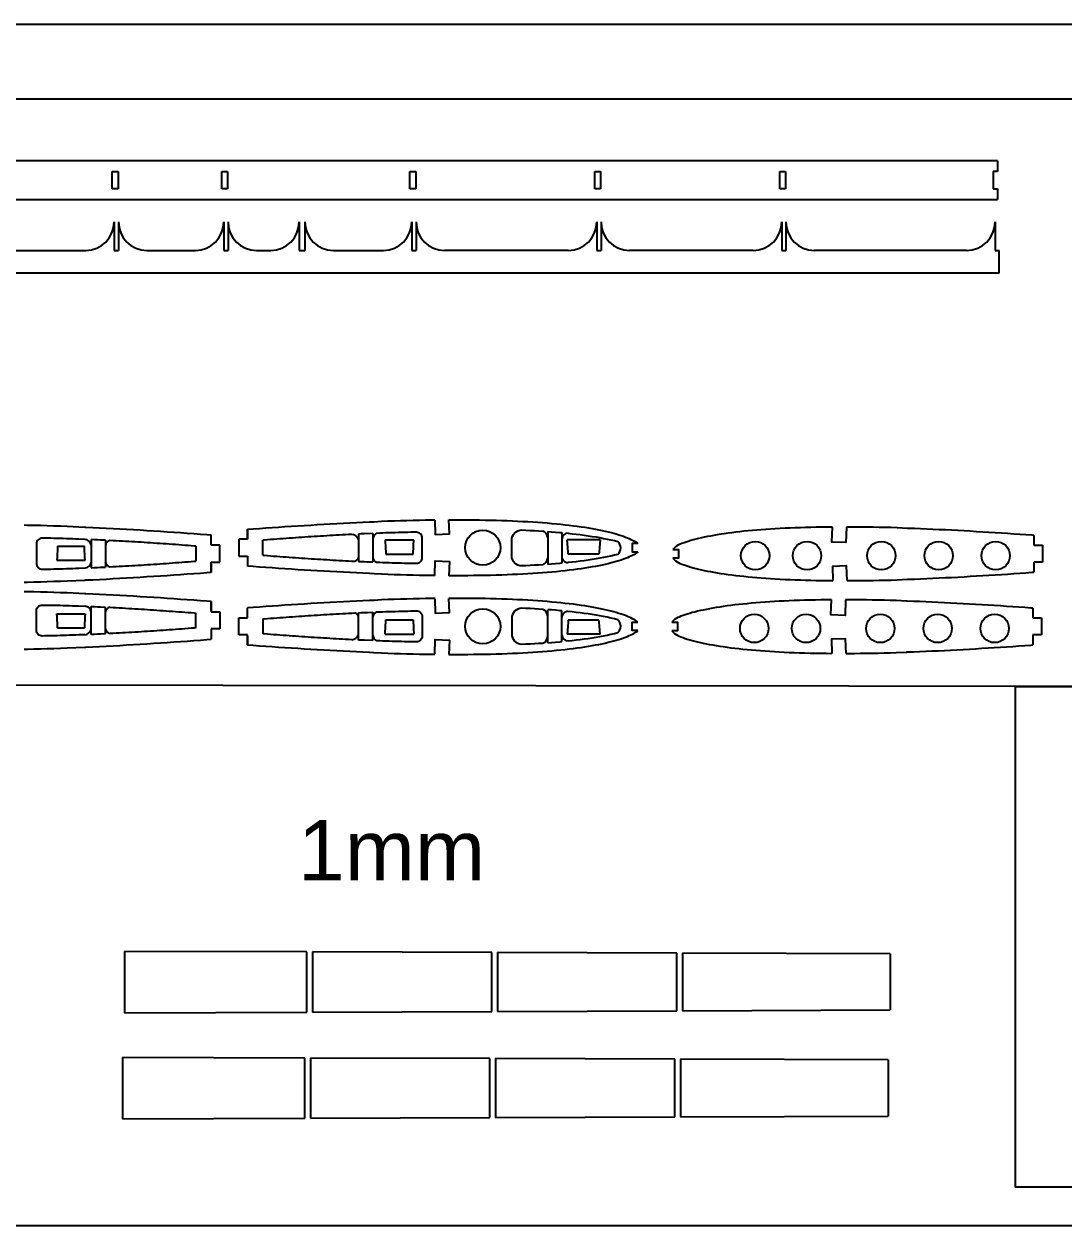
# Model space of a CAD drawing. Header units: inches. Extents: x 15 to 1600, y -1 to 421.
# Drawn here: x 631.9 to 997.5, y -1.2 to 421.4 of the extents above; entities that cross this region are included whole.
import ezdxf

# ---------------------------------------------------------------- set-up
doc = ezdxf.new("R2010")
doc.units = ezdxf.units.IN
doc.header["$MEASUREMENT"] = 0
doc.layers.add('7', color=7, linetype='Continuous')
doc.layers.add('LAYER01', color=7, linetype='Continuous')
doc.styles.get("Standard").update_dxf_attribs({"font": 'arial.ttf'})

msp = doc.modelspace()

# ---------------------------------------------------------------- linework, layer by layer
for p, q in [((974.08, 373.28), (391.75, 373.28)), ((974.08, 373.28), (974.08, 369.48)), ((662.95, 366.48), (662.95, 369.48)), ((662.95, 369.48), (664.95, 369.48)), ((664.95, 369.48), (664.95, 363.48)), ((701.48, 366.48), (701.48, 369.48)), ((701.48, 369.48), (703.48, 369.48)), ((703.48, 369.48), (703.48, 363.48)), ((767.58, 366.48), (767.58, 369.48)), ((767.58, 369.48), (769.58, 369.48)), ((769.58, 369.48), (769.58, 363.48)), ((832.58, 366.48), (832.58, 369.48)), ((832.58, 369.48), (834.58, 369.48)), ((834.58, 369.48), (834.58, 363.48)), ((897.58, 366.48), (897.58, 369.48)), ((897.58, 369.48), (899.58, 369.48)), ((899.58, 369.48), (899.58, 363.48)), ((974.08, 369.48), (972.58, 369.48)), ((972.58, 369.48), (972.58, 363.48)), ((662.95, 363.48), (662.95, 366.48)), ((664.95, 363.48), (662.95, 363.48)), ((701.48, 363.48), (701.48, 366.48)), ((703.48, 363.48), (701.48, 363.48)), ((767.58, 363.48), (767.58, 366.48)), ((769.58, 363.48), (767.58, 363.48)), ((832.58, 363.48), (832.58, 366.48)), ((834.58, 363.48), (832.58, 363.48)), ((897.58, 363.48), (897.58, 366.48)), ((899.58, 363.48), (897.58, 363.48)), ((972.58, 363.48), (974.08, 363.48)), ((974.08, 363.48), (974.08, 359.68)), ((391.75, 359.68), (974.08, 359.68)), ((663.61, 351.79), (663.61, 341.79)), ((665.11, 351.79), (665.11, 341.79)), ((702.14, 351.79), (702.14, 341.79)), ((703.64, 351.79), (703.64, 341.79)), ((728.64, 351.79), (728.64, 341.79)), ((730.64, 351.79), (730.64, 341.79)), ((768.23, 351.79), (768.23, 341.79)), ((769.73, 351.79), (769.73, 341.79)), ((833.23, 351.79), (833.23, 341.79)), ((834.73, 351.79), (834.73, 341.79)), ((898.23, 351.79), (898.23, 341.79)), ((899.73, 351.79), (899.73, 341.79)), ((973.23, 351.79), (973.23, 341.79)), ((608.91, 341.79), (653.61, 341.79)), ((663.61, 341.79), (665.11, 341.79)), ((675.11, 341.79), (692.14, 341.79)), ((702.14, 341.79), (703.64, 341.79)), ((713.64, 341.79), (718.64, 341.79)), ((728.64, 341.79), (730.64, 341.79)), ((740.64, 341.79), (758.23, 341.79)), ((768.23, 341.79), (769.73, 341.79)), ((823.23, 341.79), (779.73, 341.79)), ((833.23, 341.79), (834.73, 341.79)), ((888.23, 341.79), (844.73, 341.79)), ((898.23, 341.79), (899.73, 341.79)), ((963.23, 341.79), (909.73, 341.79)), ((973.23, 341.79), (974.73, 341.79)), ((974.73, 333.79), (974.73, 341.79)), ((710.43, 240.71), (710.43, 243.71)), ((697.71, 231.5), (697.71, 228.5)), ((697.71, 215.3), (697.71, 218.3)), ((710.43, 206.09), (710.43, 203.09))]:
    msp.add_line(p, q)
at = {"color": 7}
msp.add_line((974.73, 333.79), (392.41, 333.79), dxfattribs=at)
at = {"color": 9}
for p, q in [((697.71, 238.14), (697.71, 241.76)), ((710.43, 243.71), (710.43, 240.23)), ((986.89, 241.54), (986.89, 238.12)), ((692.33, 237.77), (692.33, 232.52)), ((700.71, 238.14), (697.71, 238.14)), ((700.71, 232.14), (700.71, 238.14)), ((710.43, 240.23), (707.43, 240.23)), ((707.43, 240.23), (707.43, 234.23)), ((715.81, 234.6), (715.81, 239.87)), ((986.89, 238.12), (989.89, 238.12)), ((989.89, 238.12), (989.89, 232.12)), ((707.43, 234.23), (710.43, 234.23)), ((710.43, 234.23), (710.45, 230.75)), ((697.71, 228.5), (697.71, 232.14)), ((697.71, 232.14), (700.71, 232.14)), ((989.89, 232.12), (986.89, 232.12)), ((986.89, 232.12), (986.89, 228.64)), ((697.71, 218.3), (697.71, 214.66)), ((710.43, 212.57), (710.45, 216.05)), ((986.55, 215.96), (986.55, 212.55)), ((692.33, 209.03), (692.33, 214.28)), ((697.71, 214.66), (700.71, 214.66)), ((700.71, 214.66), (700.71, 208.66)), ((707.43, 206.57), (707.43, 212.57)), ((707.43, 212.57), (710.43, 212.57)), ((715.81, 212.2), (715.81, 206.93)), ((986.55, 212.55), (989.55, 212.55)), ((989.55, 212.55), (989.55, 206.55)), ((700.71, 208.66), (697.71, 208.66)), ((697.71, 208.66), (697.71, 205.04)), ((710.43, 206.57), (707.43, 206.57)), ((710.43, 203.09), (710.43, 206.57)), ((989.55, 206.55), (986.55, 206.55)), ((986.55, 206.55), (986.55, 203.06))]:
    msp.add_line(p, q, dxfattribs=at)
at = {"color": 3}
msp.add_lwpolyline([(15.17, 421.37), (1585.58, 421.37), (1585.58, -1.24), (15.17, -1.24)], close=True, dxfattribs=at)
for centre, radius in [((793.18, 237.23), 6.17), ((888.93, 234.44), 5), ((907.15, 234.44), 5), ((933.24, 234.44), 5), ((953.41, 234.44), 5), ((973.45, 234.44), 5), ((793.18, 209.57), 6.17), ((888.59, 208.86), 5), ((906.81, 208.86), 5), ((932.9, 208.86), 5), ((953.07, 208.86), 5), ((973.11, 208.86), 5)]:
    msp.add_circle(centre, radius)
for centre, radius, start, end in [((653.61, 351.79), 10, 270, 0), ((675.11, 351.79), 10, 180, 270), ((692.14, 351.79), 10, 270, 0), ((713.64, 351.79), 10, 180, 270), ((718.64, 351.79), 10, 270, 0), ((740.64, 351.79), 10, 180, 270), ((758.23, 351.79), 10, 270, 0), ((779.73, 351.79), 10, 180, 270), ((823.23, 351.79), 10, 270, 0), ((844.73, 351.79), 10, 180, 270), ((888.23, 351.79), 10, 270, 0), ((909.73, 351.79), 10, 180, 270), ((963.23, 351.79), 10, 270, 0), ((838.71, 237.16), 2.96, 309.9525, 50.0475), ((838.71, 209.64), 2.96, 309.9525, 50.0475)]:
    msp.add_arc(centre, radius, start, end)
at = {"layer": '7', "linetype": 'Continuous'}
for points in [[(631.97, 245.25), (633.12, 245.22), (635.41, 245.17), (637.75, 245.11), (640.08, 245.04), (642.41, 244.96), (644.77, 244.88), (647.13, 244.79), (653.28, 244.51)], [(710.43, 243.71), (712.46, 243.86), (714.66, 244.02), (716.89, 244.18), (719.13, 244.34), (721.37, 244.49), (723.63, 244.65), (725.89, 244.8), (728.15, 244.94), (730.44, 245.09), (732.72, 245.22), (735, 245.36), (737.29, 245.49), (739.58, 245.62), (741.87, 245.75), (744.16, 245.87), (746.45, 245.99), (748.74, 246.1), (751.02, 246.2), (753.3, 246.3), (754.89, 246.37)], [(754.89, 246.37), (757.52, 246.57), (759.78, 246.65), (762.02, 246.72), (764.26, 246.79), (766.49, 246.85), (768.69, 246.9), (770.89, 246.95), (773.09, 246.99), (775.25, 247.02), (776.33, 247.03)], [(776.3, 246.88), (776.49, 241.88), (781.49, 242.08), (781.29, 247.07)], [(781.29, 247.07), (781.66, 247.07), (783.77, 247.08), (785.87, 247.07), (787.91, 247.06), (789.95, 247.04), (792, 247.02), (793.97, 246.98), (795.94, 246.94), (797.91, 246.89), (799.81, 246.83), (801.7, 246.76), (803.6, 246.69), (805.41, 246.6), (807.22, 246.51), (809.03, 246.41), (810.75, 246.31), (812.47, 246.19), (814.18, 246.06), (815.81, 245.94), (817.42, 245.8), (819.04, 245.64), (820.56, 245.49), (822.08, 245.33), (823.59, 245.16), (825, 244.98), (826.4, 244.8), (827.8, 244.6), (829.09, 244.41), (830.38, 244.2), (831.67, 243.98), (832.84, 243.77), (834, 243.54), (835.17, 243.31), (836.21, 243.08), (837.25, 242.83), (838.29, 242.58), (839.2, 242.34), (840.11, 242.08), (841.02, 241.81), (841.8, 241.56), (842.58, 241.29), (843.35, 241), (843.99, 240.74), (844.63, 240.47), (845.26, 240.18), (845.77, 239.93), (846.27, 239.67), (846.76, 239.38), (847.14, 239.13), (847.5, 238.87), (847.67, 238.73)], [(653.28, 244.51), (653.67, 244.5), (656.05, 244.39), (658.43, 244.27), (660.82, 244.15), (663.21, 244.02), (665.6, 243.89), (667.99, 243.75), (670.38, 243.61), (672.76, 243.47), (675.14, 243.33), (677.52, 243.18), (679.88, 243.03), (682.24, 242.87), (684.6, 242.71), (686.93, 242.55), (689.26, 242.38), (691.59, 242.22), (693.89, 242.05), (696.18, 241.88), (697.71, 241.76)], [(747.11, 241.9), (747.11, 241.9), (746.01, 241.85), (744.92, 241.79), (743.82, 241.73), (742.73, 241.67), (741.63, 241.61), (740.54, 241.55), (739.44, 241.48), (738.34, 241.42), (737.24, 241.35), (736.15, 241.29), (735.05, 241.22), (733.95, 241.15), (732.85, 241.08), (731.76, 241.01), (730.66, 240.93), (729.56, 240.86), (728.46, 240.78), (727.36, 240.71), (726.26, 240.63), (725.16, 240.55), (724.06, 240.47), (722.96, 240.39), (721.86, 240.31), (720.77, 240.23), (719.66, 240.15), (718.56, 240.07), (717.46, 239.98), (716.37, 239.9), (715.81, 239.85)], [(754.49, 242.24), (751.49, 242.11), (750.4, 242.06), (749.49, 242.02)], [(806.88, 243.47), (808.28, 243.41), (809.79, 243.34), (811.3, 243.25), (812.81, 243.16), (814.31, 243.07)], [(815.99, 242.95), (817.29, 242.85), (818.76, 242.73), (820.23, 242.61), (820.97, 242.54)], [(823.15, 242.32), (824.6, 242.17), (826.04, 242), (827.45, 241.83), (828.86, 241.64), (830.26, 241.44), (831.64, 241.23), (832.99, 241.02), (834.33, 240.78), (835.65, 240.53), (836.94, 240.27), (838.2, 240), (839.43, 239.72), (840.61, 239.42)], [(916.04, 244.5), (914.25, 244.48), (912.3, 244.46), (910.41, 244.42), (908.53, 244.38), (906.64, 244.33), (904.83, 244.28), (903.01, 244.21), (901.2, 244.14), (899.47, 244.06), (897.73, 243.98), (896, 243.88), (894.36, 243.78), (892.71, 243.67), (891.07, 243.55), (889.52, 243.42), (887.97, 243.29), (886.42, 243.14), (884.96, 243), (883.51, 242.84), (882.06, 242.68), (880.72, 242.51), (879.38, 242.33), (878.03, 242.15), (876.8, 241.96), (875.57, 241.76), (874.34, 241.55), (873.22, 241.35), (872.1, 241.13), (870.99, 240.91), (869.99, 240.69), (868.99, 240.45), (868, 240.21), (867.13, 239.98), (866.26, 239.73), (865.39, 239.47), (864.64, 239.23), (863.9, 238.98), (863.16, 238.7), (862.54, 238.45), (862.02, 238.23), (862.02, 238.23)], [(920.99, 244.51), (920.83, 239.04), (915.83, 239.21), (916.04, 244.5)], [(942.4, 244.04), (938.84, 244.24), (936.7, 244.29), (934.6, 244.34), (932.49, 244.39), (930.39, 244.43), (928.33, 244.46), (926.26, 244.48), (924.2, 244.5), (922.19, 244.51), (921, 244.51)], [(986.89, 241.54), (986.2, 241.59), (984.06, 241.74), (981.92, 241.89), (979.78, 242.04), (977.61, 242.19), (975.45, 242.33), (973.28, 242.47), (971.1, 242.61), (968.92, 242.74), (966.73, 242.87), (964.54, 243), (962.35, 243.13), (960.16, 243.25), (957.97, 243.36), (955.78, 243.47), (953.58, 243.58), (951.4, 243.68), (949.22, 243.78), (947.03, 243.87), (944.87, 243.95), (942.7, 244.03), (942.4, 244.04)], [(643.73, 237.77), (643.65, 236.11), (643.6, 235.02), (643.55, 233.92), (643.5, 232.83)], [(653.36, 232.83), (653.31, 233.92), (653.26, 235.02), (653.21, 236.11), (653.13, 237.77)], [(660.5, 239.84), (658.84, 239.92), (657.74, 239.98), (656.65, 240.03), (655.55, 240.07)], [(692.35, 237.77), (691.78, 237.81), (690.68, 237.9), (689.58, 237.98), (688.48, 238.06), (687.38, 238.15), (686.28, 238.23), (685.18, 238.31), (684.08, 238.39), (682.98, 238.47), (681.88, 238.55), (680.78, 238.62), (679.68, 238.7), (678.58, 238.77), (677.48, 238.85), (676.39, 238.92), (675.29, 238.99), (674.19, 239.06), (673.09, 239.13), (671.99, 239.2), (670.9, 239.27), (669.8, 239.33), (668.7, 239.4), (667.61, 239.46), (666.51, 239.53), (665.41, 239.59), (664.32, 239.65), (663.22, 239.71), (662.13, 239.76)], [(758.86, 239.97), (758.99, 236.97), (759.04, 235.88), (759.08, 234.97)], [(768.67, 234.97), (768.71, 235.88), (768.76, 236.97), (768.81, 238.07), (768.89, 239.97)], [(823.23, 234.99), (823.16, 235.73), (823.03, 237.2), (822.91, 238.68), (822.81, 239.97)], [(834.4, 239.97), (834.31, 238.68), (834.19, 237.2), (834.06, 235.73), (833.99, 234.99)], [(847.67, 238.73), (845.7, 238.73), (845.7, 235.73), (847.67, 235.73)], [(847.69, 238.71), (847.69, 238.71)], [(662.13, 230.52), (663.22, 230.58), (664.32, 230.64), (665.41, 230.7), (666.51, 230.76), (667.61, 230.82), (668.7, 230.89), (669.8, 230.95), (670.9, 231.02), (671.99, 231.08), (673.09, 231.15), (674.19, 231.22), (675.29, 231.29), (676.39, 231.36), (677.48, 231.44), (678.58, 231.51), (679.68, 231.59), (680.78, 231.66), (681.88, 231.74), (682.98, 231.82), (684.08, 231.9), (685.18, 231.98), (686.28, 232.06), (687.38, 232.14), (688.48, 232.22), (689.58, 232.3), (690.68, 232.39), (691.78, 232.47), (692.33, 232.52)], [(715.81, 234.6), (716.37, 234.56), (717.46, 234.47), (718.56, 234.39), (719.66, 234.31), (720.77, 234.22), (721.86, 234.14), (722.96, 234.06), (724.06, 233.98), (725.16, 233.9), (726.26, 233.82), (727.36, 233.75), (728.46, 233.67), (729.56, 233.6), (730.66, 233.52), (731.76, 233.45), (732.85, 233.38), (733.95, 233.31), (735.05, 233.24), (736.15, 233.17), (737.24, 233.1), (738.34, 233.04), (739.44, 232.97), (740.54, 232.91), (741.63, 232.84), (742.73, 232.78), (743.82, 232.72), (744.92, 232.66), (746.01, 232.61), (747.11, 232.55), (748.2, 232.5)], [(749.49, 232.44), (750.4, 232.39), (751.49, 232.34), (752.59, 232.3), (754.49, 232.22)], [(776.38, 227.57), (776.29, 227.57), (776.49, 232.57), (781.48, 232.38), (781.29, 227.38)], [(847.67, 235.73), (847.5, 235.58), (847.14, 235.32), (846.76, 235.07), (846.27, 234.79), (845.77, 234.52), (845.26, 234.27), (844.63, 233.98), (843.99, 233.71), (843.35, 233.45), (842.58, 233.16), (841.8, 232.89), (841.02, 232.64), (840.11, 232.37), (839.2, 232.12), (838.29, 231.88), (837.25, 231.62), (836.21, 231.38), (835.17, 231.15), (834, 230.91), (832.84, 230.68), (831.67, 230.47), (830.38, 230.25), (829.09, 230.04), (827.8, 229.85), (826.4, 229.65), (825, 229.47), (823.59, 229.29), (822.08, 229.12), (820.56, 228.96), (819.04, 228.81), (817.42, 228.66), (815.81, 228.52), (814.18, 228.39), (812.47, 228.26), (810.75, 228.14), (809.03, 228.04), (807.22, 227.94), (805.41, 227.85), (803.6, 227.77), (801.7, 227.69), (799.81, 227.62), (797.91, 227.56), (795.94, 227.51), (793.97, 227.47), (792, 227.43), (789.95, 227.41), (787.91, 227.39), (785.87, 227.38), (783.77, 227.37), (781.66, 227.38), (781.29, 227.38)], [(840.61, 234.89), (839.43, 234.59), (838.2, 234.31), (836.94, 234.04), (835.65, 233.78), (834.33, 233.53), (832.99, 233.3), (831.64, 233.08), (830.26, 232.87), (828.86, 232.67), (827.45, 232.48), (826.04, 232.31), (824.6, 232.14), (823.15, 231.99)], [(859.99, 236.59), (861.93, 236.59), (861.93, 233.59), (859.99, 233.59)], [(697.71, 228.5), (696.18, 228.39), (693.89, 228.22), (691.59, 228.05), (689.26, 227.88), (686.93, 227.72), (684.6, 227.55), (682.24, 227.39), (679.88, 227.24), (677.52, 227.08), (675.14, 226.94), (672.76, 226.79), (670.38, 226.65), (667.99, 226.51), (665.6, 226.37), (663.21, 226.24), (660.82, 226.11), (658.43, 225.99), (656.05, 225.88), (653.67, 225.77), (653.28, 225.75)], [(655.55, 230.21), (656.65, 230.26), (657.74, 230.31), (658.84, 230.36), (660.5, 230.44)], [(754.98, 228.08), (753.3, 228.15), (751.02, 228.25), (748.74, 228.36), (746.45, 228.47), (744.16, 228.58), (741.87, 228.7), (739.58, 228.83), (737.29, 228.96), (735, 229.1), (732.72, 229.23), (730.44, 229.37), (728.15, 229.51), (725.89, 229.66), (723.63, 229.81), (721.37, 229.96), (719.13, 230.12), (716.89, 230.27), (714.66, 230.43), (712.46, 230.6), (710.45, 230.75)], [(814.31, 231.24), (812.81, 231.15), (811.3, 231.06), (809.79, 230.98), (808.28, 230.9), (806.88, 230.84)], [(820.97, 231.77), (820.23, 231.7), (818.76, 231.58), (817.29, 231.46), (815.99, 231.36)], [(862.03, 231.94), (862.54, 231.72), (863.16, 231.47), (863.9, 231.2), (864.64, 230.94), (865.39, 230.7), (866.26, 230.44), (867.13, 230.2), (868, 229.97), (868.99, 229.72), (869.99, 229.49), (870.99, 229.27), (872.1, 229.04), (873.22, 228.83), (874.34, 228.62), (875.57, 228.41), (876.8, 228.22), (878.03, 228.03), (879.38, 227.84), (880.72, 227.66), (882.06, 227.5), (883.51, 227.33), (884.96, 227.18), (886.42, 227.03), (887.97, 226.89), (889.52, 226.75), (891.07, 226.63), (892.71, 226.51), (894.36, 226.4), (896, 226.3), (897.73, 226.2), (899.47, 226.11), (901.2, 226.03), (903.01, 225.96), (904.83, 225.9), (906.64, 225.84), (908.53, 225.79), (910.41, 225.75), (912.3, 225.72), (914.25, 225.69), (916.21, 225.67)], [(921.2, 225.66), (921.2, 225.66), (921.04, 230.83), (916.05, 230.67), (916.21, 225.67)], [(942.4, 226.14), (942.7, 226.15), (944.87, 226.23), (947.03, 226.31), (949.22, 226.4), (951.4, 226.5), (953.58, 226.6), (955.78, 226.71), (957.97, 226.82), (960.16, 226.93), (962.35, 227.05), (964.54, 227.18), (966.73, 227.31), (968.92, 227.44), (971.1, 227.57), (973.28, 227.71), (975.45, 227.85), (977.61, 227.99), (979.78, 228.14), (981.92, 228.28), (984.06, 228.44), (986.2, 228.59), (986.89, 228.64)], [(653.28, 225.75), (647.13, 225.47), (644.77, 225.39), (642.41, 225.31), (640.08, 225.23), (637.75, 225.16), (635.41, 225.1), (633.12, 225.04), (631.97, 225.02)], [(776.38, 227.42), (775.25, 227.43), (773.09, 227.47), (770.89, 227.51), (768.69, 227.55), (766.49, 227.61), (764.26, 227.67), (762.02, 227.73), (759.78, 227.8), (757.52, 227.88), (754.98, 228.08)], [(921.2, 225.66), (922.19, 225.66), (924.2, 225.67), (926.26, 225.69), (928.33, 225.72), (930.39, 225.75), (932.49, 225.79), (934.6, 225.83), (936.7, 225.88), (938.84, 225.94), (942.4, 226.14)], [(653.28, 221.05), (647.13, 221.32), (644.77, 221.41), (642.41, 221.49), (640.08, 221.57), (637.75, 221.64), (635.41, 221.7), (633.12, 221.75), (631.97, 221.78)], [(697.71, 218.3), (696.18, 218.41), (693.89, 218.58), (691.59, 218.75), (689.26, 218.92), (686.93, 219.08), (684.6, 219.25), (682.24, 219.41), (679.88, 219.56), (677.52, 219.72), (675.14, 219.86), (672.76, 220.01), (670.38, 220.15), (667.99, 220.29), (665.6, 220.43), (663.21, 220.56), (660.82, 220.69), (658.43, 220.81), (656.05, 220.92), (653.67, 221.03), (653.28, 221.05)], [(655.55, 216.59), (656.65, 216.54), (657.74, 216.49), (658.84, 216.44), (660.5, 216.36)], [(662.13, 216.28), (663.22, 216.22), (664.32, 216.16), (665.41, 216.1), (666.51, 216.04), (667.61, 215.98), (668.7, 215.91), (669.8, 215.85), (670.9, 215.78), (671.99, 215.72), (673.09, 215.65), (674.19, 215.58), (675.29, 215.51), (676.39, 215.44), (677.48, 215.36), (678.58, 215.29), (679.68, 215.21), (680.78, 215.14), (681.88, 215.06), (682.98, 214.98), (684.08, 214.9), (685.18, 214.82), (686.28, 214.74), (687.38, 214.66), (688.48, 214.58), (689.58, 214.49), (690.68, 214.41), (691.78, 214.33), (692.33, 214.28)], [(754.98, 218.72), (753.3, 218.65), (751.02, 218.55), (748.74, 218.44), (746.45, 218.33), (744.16, 218.22), (741.87, 218.1), (739.58, 217.97), (737.29, 217.84), (735, 217.7), (732.72, 217.57), (730.44, 217.43), (728.15, 217.29), (725.89, 217.14), (723.63, 216.99), (721.37, 216.84), (719.13, 216.68), (716.89, 216.52), (714.66, 216.36), (712.46, 216.2), (710.45, 216.05)], [(776.38, 219.38), (775.25, 219.37), (773.09, 219.33), (770.89, 219.29), (768.69, 219.25), (766.49, 219.19), (764.26, 219.13), (762.02, 219.07), (759.78, 219), (757.52, 218.92), (754.98, 218.72)], [(776.38, 219.23), (776.29, 219.23), (776.49, 214.23), (781.48, 214.42), (781.29, 219.42)], [(847.67, 211.07), (847.5, 211.22), (847.14, 211.48), (846.76, 211.73), (846.27, 212.01), (845.77, 212.28), (845.26, 212.53), (844.63, 212.82), (843.99, 213.09), (843.35, 213.35), (842.58, 213.64), (841.8, 213.91), (841.02, 214.16), (840.11, 214.43), (839.2, 214.68), (838.29, 214.92), (837.25, 215.18), (836.21, 215.42), (835.17, 215.65), (834, 215.89), (832.84, 216.12), (831.67, 216.33), (830.38, 216.55), (829.09, 216.76), (827.8, 216.95), (826.4, 217.15), (825, 217.33), (823.59, 217.51), (822.08, 217.68), (820.56, 217.84), (819.04, 217.99), (817.42, 218.14), (815.81, 218.28), (814.18, 218.41), (812.47, 218.54), (810.75, 218.66), (809.03, 218.76), (807.22, 218.86), (805.41, 218.95), (803.6, 219.03), (801.7, 219.11), (799.81, 219.18), (797.91, 219.24), (795.94, 219.29), (793.97, 219.33), (792, 219.37), (789.95, 219.39), (787.91, 219.41), (785.87, 219.42), (783.77, 219.43), (781.66, 219.42), (781.29, 219.42)], [(814.31, 215.56), (812.81, 215.65), (811.3, 215.74), (809.79, 215.82), (808.28, 215.9), (806.88, 215.96)], [(915.7, 218.92), (913.92, 218.9), (911.96, 218.88), (910.07, 218.84), (908.19, 218.8), (906.3, 218.75), (904.49, 218.7), (902.67, 218.63), (900.86, 218.56), (899.13, 218.48), (897.39, 218.4), (895.66, 218.3), (894.02, 218.2), (892.37, 218.09), (890.73, 217.97), (889.18, 217.84), (887.63, 217.71), (886.08, 217.56), (884.63, 217.42), (883.17, 217.26), (881.73, 217.1), (880.38, 216.93), (879.04, 216.75), (877.69, 216.57), (876.46, 216.38), (875.23, 216.18), (874, 215.97), (872.88, 215.77), (871.76, 215.55), (870.65, 215.33), (869.65, 215.11), (868.66, 214.87), (867.66, 214.63), (866.79, 214.4), (865.92, 214.15), (865.05, 213.89), (864.3, 213.65), (863.56, 213.4), (862.82, 213.12), (862.2, 212.87), (861.68, 212.65), (861.68, 212.65)], [(920.65, 218.93), (920.49, 213.46), (915.49, 213.63), (915.7, 218.92)], [(942.06, 218.46), (938.51, 218.66), (936.37, 218.71), (934.26, 218.76), (932.15, 218.81), (930.05, 218.85), (927.99, 218.88), (925.92, 218.9), (923.86, 218.92), (921.85, 218.93), (920.66, 218.93)], [(986.55, 215.96), (985.86, 216.01), (983.72, 216.16), (981.58, 216.32), (979.44, 216.46), (977.27, 216.61), (975.11, 216.75), (972.94, 216.89), (970.76, 217.03), (968.58, 217.16), (966.39, 217.29), (964.2, 217.42), (962.01, 217.55), (959.82, 217.67), (957.63, 217.78), (955.44, 217.89), (953.24, 218), (951.06, 218.1), (948.88, 218.2), (946.69, 218.29), (944.53, 218.37), (942.36, 218.45), (942.06, 218.46)], [(643.73, 209.03), (643.65, 210.69), (643.6, 211.78), (643.55, 212.88), (643.5, 213.97)], [(653.36, 213.97), (653.31, 212.88), (653.26, 211.78), (653.21, 210.69), (653.13, 209.03)], [(715.81, 212.2), (716.37, 212.24), (717.46, 212.33), (718.56, 212.41), (719.66, 212.49), (720.77, 212.58), (721.86, 212.66), (722.96, 212.74), (724.06, 212.82), (725.16, 212.9), (726.26, 212.97), (727.36, 213.05), (728.46, 213.13), (729.56, 213.2), (730.66, 213.28), (731.76, 213.35), (732.85, 213.42), (733.95, 213.49), (735.05, 213.56), (736.15, 213.63), (737.24, 213.7), (738.34, 213.76), (739.44, 213.83), (740.54, 213.89), (741.63, 213.96), (742.73, 214.02), (743.82, 214.08), (744.92, 214.13), (746.01, 214.19), (747.11, 214.25), (748.2, 214.3)], [(749.49, 214.36), (750.4, 214.4), (751.49, 214.46), (752.59, 214.5), (754.49, 214.58)], [(758.86, 206.83), (758.99, 209.83), (759.04, 210.92), (759.08, 211.83)], [(768.67, 211.83), (768.71, 210.92), (768.76, 209.83), (768.81, 208.73), (768.89, 206.83)], [(820.97, 215.03), (820.23, 215.09), (818.76, 215.22), (817.29, 215.34), (815.99, 215.44)], [(823.23, 211.81), (823.16, 211.07), (823.03, 209.6), (822.91, 208.12), (822.81, 206.83)], [(840.61, 211.91), (839.43, 212.21), (838.2, 212.49), (836.94, 212.76), (835.65, 213.02), (834.33, 213.27), (832.99, 213.5), (831.64, 213.72), (830.26, 213.93), (828.86, 214.13), (827.45, 214.32), (826.04, 214.49), (824.6, 214.66), (823.15, 214.81)], [(834.4, 206.83), (834.31, 208.12), (834.19, 209.6), (834.06, 211.07), (833.99, 211.81)], [(692.35, 209.03), (691.78, 208.99), (690.68, 208.9), (689.58, 208.82), (688.48, 208.74), (687.38, 208.65), (686.28, 208.57), (685.18, 208.49), (684.08, 208.41), (682.98, 208.33), (681.88, 208.25), (680.78, 208.18), (679.68, 208.1), (678.58, 208.03), (677.48, 207.95), (676.39, 207.88), (675.29, 207.81), (674.19, 207.74), (673.09, 207.67), (671.99, 207.6), (670.9, 207.53), (669.8, 207.46), (668.7, 207.4), (667.61, 207.34), (666.51, 207.27), (665.41, 207.21), (664.32, 207.15), (663.22, 207.09), (662.13, 207.04)], [(781.29, 199.73), (781.66, 199.73), (783.77, 199.72), (785.87, 199.73), (787.91, 199.74), (789.95, 199.76), (792, 199.78), (793.97, 199.82), (795.94, 199.86), (797.91, 199.91), (799.81, 199.97), (801.7, 200.04), (803.6, 200.11), (805.41, 200.2), (807.22, 200.29), (809.03, 200.39), (810.75, 200.49), (812.47, 200.61), (814.18, 200.74), (815.81, 200.86), (817.42, 201), (819.04, 201.16), (820.56, 201.31), (822.08, 201.47), (823.59, 201.64), (825, 201.82), (826.4, 202), (827.8, 202.2), (829.09, 202.39), (830.38, 202.6), (831.67, 202.82), (832.84, 203.03), (834, 203.26), (835.17, 203.49), (836.21, 203.72), (837.25, 203.97), (838.29, 204.22), (839.2, 204.46), (840.11, 204.72), (841.02, 204.99), (841.8, 205.24), (842.58, 205.51), (843.35, 205.8), (843.99, 206.06), (844.63, 206.33), (845.26, 206.62), (845.77, 206.87), (846.27, 207.13), (846.76, 207.42), (847.14, 207.67), (847.5, 207.93), (847.67, 208.07)], [(823.15, 204.48), (824.6, 204.63), (826.04, 204.8), (827.45, 204.97), (828.86, 205.16), (830.26, 205.36), (831.64, 205.56), (832.99, 205.78), (834.33, 206.02), (835.65, 206.27), (836.94, 206.53), (838.2, 206.8), (839.43, 207.08), (840.61, 207.37)], [(847.67, 208.07), (845.7, 208.07), (845.7, 211.07), (847.67, 211.07)], [(847.69, 208.09), (847.69, 208.09)], [(859.65, 211.01), (861.59, 211.01), (861.59, 208.01), (859.65, 208.01)], [(653.28, 202.29), (653.67, 202.3), (656.05, 202.41), (658.43, 202.53), (660.82, 202.65), (663.21, 202.78), (665.6, 202.91), (667.99, 203.05), (670.38, 203.19), (672.76, 203.33), (675.14, 203.47), (677.52, 203.62), (679.88, 203.77), (682.24, 203.93), (684.6, 204.09), (686.93, 204.25), (689.26, 204.42), (691.59, 204.58), (693.89, 204.75), (696.18, 204.92), (697.71, 205.04)], [(660.5, 206.96), (658.84, 206.88), (657.74, 206.82), (656.65, 206.77), (655.55, 206.73)], [(710.43, 203.09), (712.46, 202.94), (714.66, 202.78), (716.89, 202.62), (719.13, 202.46), (721.37, 202.31), (723.63, 202.15), (725.89, 202), (728.15, 201.86), (730.44, 201.71), (732.72, 201.57), (735, 201.44), (737.29, 201.31), (739.58, 201.17), (741.87, 201.05), (744.16, 200.93), (746.45, 200.81), (748.74, 200.7), (751.02, 200.59), (753.3, 200.49), (754.89, 200.43)], [(747.11, 204.9), (747.11, 204.9), (746.01, 204.95), (744.92, 205.01), (743.82, 205.07), (742.73, 205.13), (741.63, 205.19), (740.54, 205.25), (739.44, 205.32), (738.34, 205.38), (737.24, 205.45), (736.15, 205.51), (735.05, 205.58), (733.95, 205.65), (732.85, 205.72), (731.76, 205.79), (730.66, 205.87), (729.56, 205.94), (728.46, 206.02), (727.36, 206.09), (726.26, 206.17), (725.16, 206.25), (724.06, 206.33), (722.96, 206.41), (721.86, 206.49), (720.77, 206.57), (719.66, 206.65), (718.56, 206.73), (717.46, 206.82), (716.37, 206.9), (715.81, 206.95)], [(754.49, 204.56), (751.49, 204.69), (750.4, 204.74), (749.49, 204.78)], [(776.3, 199.92), (776.49, 204.92), (781.49, 204.72), (781.29, 199.73)], [(806.88, 203.33), (808.28, 203.39), (809.79, 203.46), (811.3, 203.55), (812.81, 203.64), (814.31, 203.73)], [(815.99, 203.85), (817.29, 203.95), (818.76, 204.06), (820.23, 204.19), (820.97, 204.26)], [(861.69, 206.36), (862.2, 206.14), (862.82, 205.89), (863.56, 205.62), (864.3, 205.36), (865.05, 205.12), (865.92, 204.86), (866.79, 204.62), (867.66, 204.39), (868.66, 204.14), (869.65, 203.91), (870.65, 203.69), (871.76, 203.46), (872.88, 203.25), (874, 203.04), (875.23, 202.83), (876.46, 202.64), (877.69, 202.45), (879.04, 202.26), (880.38, 202.08), (881.73, 201.92), (883.17, 201.75), (884.63, 201.6), (886.08, 201.45), (887.63, 201.31), (889.18, 201.17), (890.73, 201.05), (892.37, 200.93), (894.02, 200.82), (895.66, 200.72), (897.39, 200.62), (899.13, 200.53), (900.86, 200.45), (902.67, 200.38), (904.49, 200.32), (906.3, 200.26), (908.19, 200.21), (910.07, 200.17), (911.96, 200.14), (913.92, 200.11), (915.87, 200.09)], [(920.87, 200.08), (920.87, 200.08), (920.7, 205.25), (915.71, 205.09), (915.87, 200.09)], [(942.06, 200.56), (942.36, 200.57), (944.53, 200.65), (946.69, 200.73), (948.88, 200.82), (951.06, 200.92), (953.24, 201.02), (955.44, 201.13), (957.63, 201.24), (959.82, 201.35), (962.01, 201.48), (964.2, 201.6), (966.39, 201.73), (968.58, 201.86), (970.76, 201.99), (972.94, 202.13), (975.11, 202.27), (977.27, 202.41), (979.44, 202.56), (981.58, 202.71), (983.72, 202.86), (985.86, 203.01), (986.55, 203.06)], [(631.97, 201.55), (633.12, 201.58), (635.41, 201.63), (637.75, 201.69), (640.08, 201.76), (642.41, 201.84), (644.77, 201.92), (647.13, 202.01), (653.28, 202.29)], [(754.89, 200.43), (757.52, 200.23), (759.78, 200.15), (762.02, 200.08), (764.26, 200.01), (766.49, 199.95), (768.69, 199.9), (770.89, 199.85), (773.09, 199.81), (775.25, 199.78), (776.33, 199.77)], [(920.87, 200.08), (921.85, 200.08), (923.86, 200.09), (925.92, 200.11), (927.99, 200.14), (930.05, 200.17), (932.15, 200.21), (934.26, 200.25), (936.37, 200.3), (938.51, 200.36), (942.06, 200.56)]]:
    msp.add_lwpolyline(points, dxfattribs=at)
for points in [[(755.87, 232.16), (756.96, 232.12), (758.05, 232.08), (759.15, 232.04), (760.24, 232), (761.33, 231.97), (762.43, 231.93), (763.52, 231.9), (764.61, 231.87), (765.7, 231.85), (766.79, 231.82), (767.88, 231.8), (768.97, 231.77), (769.82, 231.76, 0.419355), (771.85, 233.76), (771.85, 240.66, 0.414214), (769.85, 242.66), (767.88, 242.66), (766.79, 242.63), (765.7, 242.61), (764.61, 242.58), (763.52, 242.55), (762.43, 242.52), (761.33, 242.49), (760.24, 242.45), (759.15, 242.42), (758.05, 242.38), (756.96, 242.34), (755.87, 242.29)], [(806.88, 230.84, -0.409078), (803.34, 234.44), (803.34, 239.87, -0.409078), (806.88, 243.47)], [(653.34, 240.17), (651.18, 240.25), (650.09, 240.29), (648.99, 240.33), (647.9, 240.37), (646.81, 240.4), (645.72, 240.44), (644.62, 240.47), (643.54, 240.5), (642.44, 240.52), (641.35, 240.55), (640.26, 240.57), (639.18, 240.59), (638.32, 240.61, 0.419355), (636.29, 238.61), (636.29, 231.71, 0.414214), (638.29, 229.71), (640.26, 229.71), (641.35, 229.74), (642.44, 229.76), (643.54, 229.79), (644.62, 229.82), (645.72, 229.85), (646.81, 229.88), (647.9, 229.92), (648.99, 229.95), (650.09, 229.99), (651.18, 230.03), (653.37, 230.12)], [(653.34, 206.63), (651.18, 206.55), (650.09, 206.51), (648.99, 206.47), (647.9, 206.43), (646.81, 206.4), (645.72, 206.36), (644.62, 206.33), (643.54, 206.3), (642.44, 206.28), (641.35, 206.25), (640.26, 206.23), (639.18, 206.2), (638.32, 206.19, -0.419355), (636.29, 208.19), (636.29, 215.09, -0.414214), (638.29, 217.09), (640.26, 217.09), (641.35, 217.06), (642.44, 217.04), (643.54, 217.01), (644.62, 216.98), (645.72, 216.95), (646.81, 216.92), (647.9, 216.88), (648.99, 216.84), (650.09, 216.81), (651.18, 216.77), (653.37, 216.68)], [(806.88, 215.96, 0.409078), (803.34, 212.36), (803.34, 206.93, 0.409078), (806.88, 203.33)], [(755.87, 214.64), (756.96, 214.68), (758.05, 214.72), (759.15, 214.76), (760.24, 214.8), (761.33, 214.83), (762.43, 214.86), (763.52, 214.9), (764.61, 214.93), (765.7, 214.95), (766.79, 214.98), (767.88, 215), (768.97, 215.02), (769.82, 215.04, -0.419355), (771.85, 213.04), (771.85, 206.14, -0.414214), (769.85, 204.14), (767.88, 204.14), (766.79, 204.16), (765.7, 204.19), (764.61, 204.22), (763.52, 204.25), (762.43, 204.28), (761.33, 204.31), (760.24, 204.35), (759.15, 204.38), (758.05, 204.42), (756.96, 204.46), (755.87, 204.5)]]:
    msp.add_lwpolyline(points, format="xyb", dxfattribs=at)
at = {"layer": 'LAYER01'}
for p, q in [((749.49, 242.02), (749.49, 232.44)), ((754.49, 242.24), (754.49, 232.22)), ((815.99, 242.95), (815.99, 231.36)), ((820.97, 242.54), (820.97, 231.77)), ((643.73, 237.77), (653.13, 237.77)), ((655.55, 240.07), (655.55, 230.21)), ((660.5, 239.84), (660.5, 230.44)), ((758.86, 239.97), (768.89, 239.97)), ((834.4, 239.97), (822.81, 239.97)), ((643.5, 232.83), (653.36, 232.83)), ((759.08, 234.97), (768.67, 234.97)), ((833.99, 234.99), (823.23, 234.99)), ((655.55, 206.73), (655.55, 216.59)), ((660.5, 206.96), (660.5, 216.36)), ((643.5, 213.97), (653.36, 213.97)), ((749.49, 204.78), (749.49, 214.36)), ((754.49, 204.56), (754.49, 214.58)), ((759.08, 211.83), (768.67, 211.83)), ((815.99, 203.85), (815.99, 215.44)), ((820.97, 204.26), (820.97, 215.03)), ((833.99, 211.81), (823.23, 211.81)), ((643.73, 209.03), (653.13, 209.03)), ((758.86, 206.83), (768.89, 206.83)), ((834.4, 206.83), (822.81, 206.83)), ((667.23, 95.29), (667.23, 73.74)), ((731.33, 95.09), (667.23, 95.29)), ((731.33, 73.98), (731.33, 95.09)), ((733.33, 95.09), (733.33, 73.98)), ((796.33, 94.89), (733.33, 95.09)), ((796.33, 74.21), (796.33, 94.89)), ((798.33, 94.89), (798.33, 74.22)), ((861.33, 94.69), (798.33, 94.89)), ((861.33, 74.45), (861.33, 94.69)), ((863.33, 94.69), (863.33, 74.45)), ((936.33, 94.46), (863.33, 94.69)), ((936.33, 94.46), (936.33, 74.72)), ((667.23, 73.74), (731.33, 73.98)), ((733.33, 73.98), (796.33, 74.21)), ((798.33, 74.22), (861.33, 74.45)), ((863.33, 74.45), (936.33, 74.72)), ((666.53, 57.99), (666.53, 36.45)), ((730.62, 57.79), (666.53, 57.99)), ((730.62, 36.68), (730.62, 57.79)), ((732.62, 57.79), (732.62, 36.69)), ((795.62, 57.6), (732.62, 57.79)), ((795.62, 36.91), (795.62, 57.6)), ((797.62, 57.59), (797.62, 36.92)), ((860.62, 57.4), (797.62, 57.59)), ((860.62, 37.15), (860.62, 57.4)), ((862.62, 57.39), (862.62, 37.16)), ((935.62, 57.17), (862.62, 57.39)), ((935.62, 57.17), (935.62, 37.42)), ((666.53, 36.45), (730.62, 36.68)), ((732.62, 36.69), (795.62, 36.91)), ((797.62, 36.92), (860.62, 37.15)), ((862.62, 37.16), (935.62, 37.42))]:
    msp.add_line(p, q, dxfattribs=at)
for points in [[(371.74, 395.12), (1035.01, 395.12), (1031.74, 188.38), (371.74, 189.13)], [(980.41, 188.43), (1418.98, 188.43), (1418.98, 12.37), (980.41, 12.37)]]:
    msp.add_lwpolyline(points, close=True, dxfattribs=at)
for centre, radius, start, end in [((746.88, 239.09), 2.82, 22.2029, 85.4117), ((756.83, 240.16), 2.34, 114.2182, 180.0319), ((813.51, 240.72), 2.48, 2.3146, 71.2945), ((823.11, 240.19), 2.14, 88.8283, 177.6369), ((653.02, 237.63), 2.56, 14.4158, 82.2752), ((662.63, 237.67), 2.15, 103.4138, 171.6109), ((863.78, 233.98), 4.6, 112.5326, 145.5099), ((747.67, 234.27), 1.85, 286.8028, 350.2242), ((756.44, 234.03), 1.95, 182.0903, 253.0098), ((813.28, 233.76), 2.71, 292.1631, 356.8158), ((823.14, 234.16), 2.17, 180.2332, 270.3588), ((865.26, 238.01), 6.88, 220.0485, 241.9676), ((653.12, 232.53), 2.42, 275.877, 349.3666), ((662.39, 232.4), 1.9, 183.2729, 261.9943), ((653.12, 214.27), 2.42, 10.6334, 84.123), ((662.39, 214.4), 1.9, 98.0057, 176.7271), ((813.28, 213.04), 2.71, 3.1842, 67.8369), ((747.67, 212.53), 1.85, 9.7758, 73.1972), ((756.44, 212.77), 1.95, 106.9902, 177.9097), ((823.14, 212.64), 2.17, 89.6412, 179.7668), ((863.45, 208.4), 4.6, 112.5326, 145.5099), ((653.02, 209.17), 2.56, 277.7248, 345.5842), ((662.63, 209.13), 2.15, 188.3891, 256.5862), ((864.92, 212.43), 6.88, 220.0485, 241.9676), ((746.88, 207.71), 2.82, 274.5883, 337.7971), ((756.83, 206.64), 2.34, 179.9681, 245.7818), ((813.51, 206.08), 2.48, 288.7055, 357.6854), ((823.11, 206.61), 2.14, 182.3631, 271.1717)]:
    msp.add_arc(centre, radius, start, end, dxfattribs=at)

# ---------------------------------------------------------------- texts
msp.add_text('1mm', height=21.22, dxfattribs=at).set_placement((728.14, 120.26))

doc.saveas('drawing.dxf')
